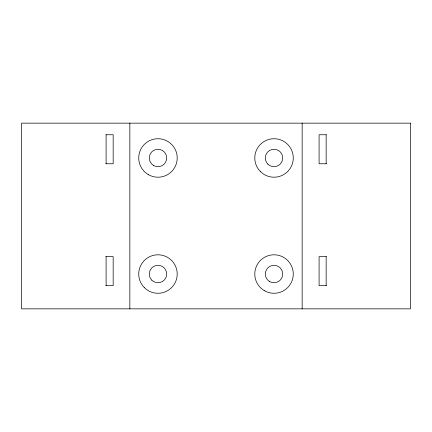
<?xml version="1.0" encoding="UTF-8"?>
<svg xmlns="http://www.w3.org/2000/svg" width="432" height="432" viewBox="0 0 432 432"><rect width="100%" height="100%" fill="white"/><g stroke="black" fill="none" stroke-linecap="round" stroke-linejoin="round"><path stroke-width="0.65" d="M106.105 285.638L106.105 256.619M106.105 163.771L106.105 134.757M105.813 134.757L113.168 134.757L113.168 163.771L105.813 163.771M326.5 134.757L319.086 134.757L319.086 163.771L326.5 163.771M105.813 256.619L113.168 256.619L113.168 285.638L105.813 285.638M326.5 256.619L319.086 256.619L319.086 285.638L326.5 285.638M326.149 134.757L326.149 163.771M326.149 256.619L326.149 285.638M302.152 123.152L302.152 308.848M129.848 123.152L129.848 308.848M410.4 123.152L21.6 123.152L21.6 308.848L410.4 308.848L410.4 123.152M151.816 280.184A8.705 8.705 0 0 0 166.379 276.28A8.705 8.705 0 0 0 155.72 265.621A8.705 8.705 0 0 0 151.816 280.184M269.676 281.567A8.705 8.705 0 0 0 282.733 274.028A8.705 8.705 0 0 0 269.676 266.49A8.705 8.705 0 0 0 269.676 281.567M153.619 165.51A8.705 8.705 0 0 0 166.676 157.972A8.705 8.705 0 0 0 153.619 150.433A8.705 8.705 0 0 0 153.619 165.51M148.349 174.631A19.24 19.24 0 0 0 177.212 157.972A19.24 19.24 0 0 0 148.349 141.307A19.24 19.24 0 0 0 148.349 174.631M267.872 164.128A8.705 8.705 0 0 0 282.436 160.223A8.705 8.705 0 0 0 271.777 149.564A8.705 8.705 0 0 0 267.872 164.128M260.426 171.574A19.24 19.24 0 0 0 292.615 162.95A19.24 19.24 0 0 0 269.05 139.385A19.24 19.24 0 0 0 260.426 171.574M264.411 290.693A19.24 19.24 0 0 0 293.269 274.028A19.24 19.24 0 0 0 264.411 257.369A19.24 19.24 0 0 0 264.411 290.693M144.364 287.636A19.24 19.24 0 0 0 176.553 279.007A19.24 19.24 0 0 0 152.993 255.447A19.24 19.24 0 0 0 144.364 287.636"/></g></svg>
